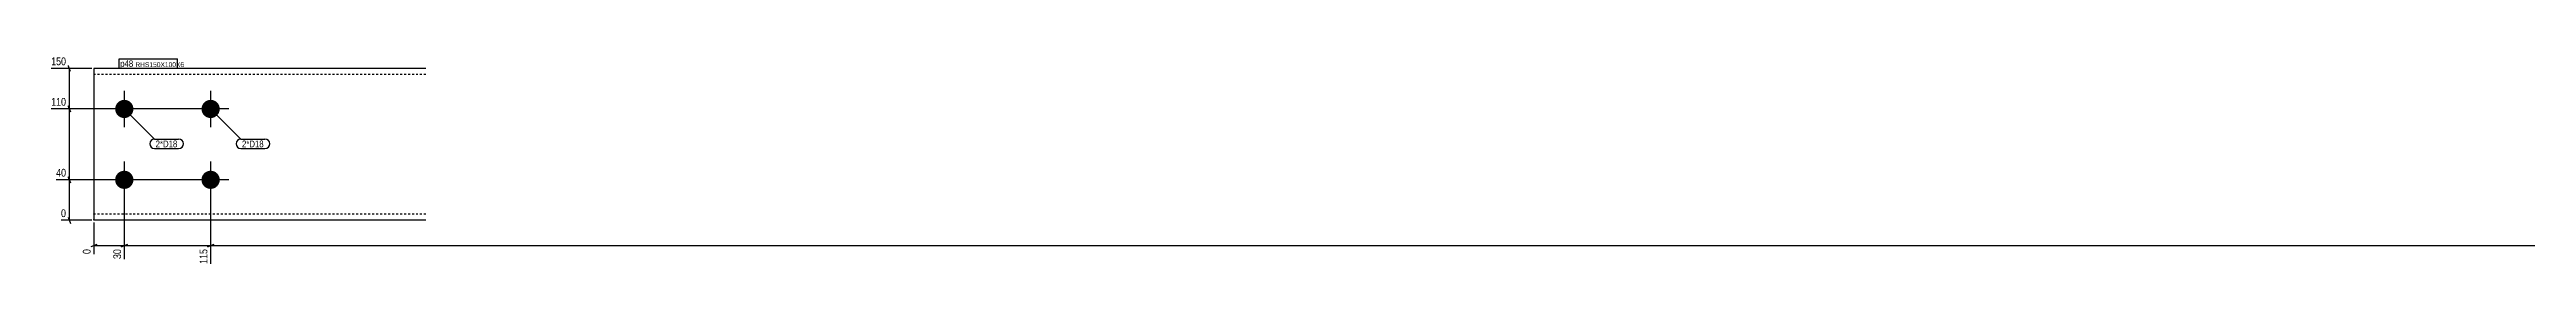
# Model space of a CAD drawing. Header units: millimetres. Extents: x 4 to 15352, y 4 to 217.
# Drawn here: x 4 to 2443, y 9 to 217 of the extents above; entities that cross this region are included whole.
import ezdxf

# ---------------------------------------------------------------- set-up
doc = ezdxf.new("R2010")
doc.units = ezdxf.units.MM
doc.linetypes.add('DXK_LINE_DOT2', pattern=[3.9198, 1.9599, -1.9599])
for name, color, linetype in [('MÅLSÆTNING', 7, 'Continuous'), ('STÅL', 7, 'Continuous'), ('TEKST', 7, 'Continuous')]:
    doc.layers.add(name, color=color, linetype=linetype)
doc.styles.add('Arial Narrow', font='ARIALN.TTF', dxfattribs={"height": 0.2})

msp = doc.modelspace()

# ---------------------------------------------------------------- hatches: boundary and pattern name
at = {"layer": 'STÅL', "linetype": 'Continuous'}
for points in [[(78, 154.9, -1), (78, 172.9, -1)], [(163, 154.9, -1), (163, 172.9, -1)], [(78, 84.9, -1), (78, 102.9, -1)], [(163, 84.9, -1), (163, 102.9, -1)]]:
    msp.add_hatch(color=3, dxfattribs=at).paths.add_polyline_path(points)

# ---------------------------------------------------------------- linework, layer by layer
at = {"layer": 'MÅLSÆTNING', "color": 7, "linetype": 'Continuous'}
for p, q in [((46, 203.9), (6, 203.9)), ((25.2, 200.9), (22.8, 206.9)), ((24, 163.9), (24, 203.9)), ((161, 163.9), (6, 163.9)), ((161, 163.9), (6, 163.9)), ((22.8, 166.9), (25.2, 160.9)), ((25.2, 160.9), (22.8, 166.9)), ((24, 93.9), (24, 163.9)), ((161, 93.9), (10.9, 93.9)), ((161, 93.9), (10.9, 93.9)), ((22.8, 96.9), (25.2, 90.9)), ((25.2, 90.9), (22.8, 96.9)), ((24, 53.9), (24, 93.9)), ((78, 91.9), (78, 15.7)), ((78, 91.9), (78, 15.7)), ((163, 91.9), (163, 10.9)), ((163, 91.9), (163, 10.9)), ((46.1, 53.9), (15.7, 53.9)), ((22.8, 56.9), (25.2, 50.9)), ((48, 51.9), (48, 20.6)), ((51, 30.1), (45, 27.7)), ((48, 28.9), (78, 28.9)), ((81, 30.1), (75, 27.7)), ((75, 27.7), (81, 30.1)), ((78, 28.9), (163, 28.9)), ((166, 30.1), (160, 27.7)), ((160, 27.7), (166, 30.1)), ((163, 28.9), (4723, 28.9))]:
    msp.add_line(p, q, dxfattribs=at)
at = {"layer": 'STÅL', "color": 2, "linetype": 'Continuous'}
for p, q in [((375, 203.9), (48, 203.9)), ((48, 203.9), (48.1, 54.8)), ((48.1, 53.9), (48.1, 54.8)), ((375, 53.9), (48.1, 53.9))]:
    msp.add_line(p, q, dxfattribs=at)
at = {"layer": 'STÅL', "color": 7, "linetype": 'DXK_LINE_DOT2'}
for p, q in [((375, 197.9), (48, 197.9)), ((48.1, 59.9), (48.1, 60.4)), ((375, 59.9), (48.1, 59.9))]:
    msp.add_line(p, q, dxfattribs=at)
at = {"layer": 'STÅL', "color": 3, "linetype": 'Continuous'}
for p, q in [((78, 181.9), (78, 145.9)), ((163, 181.9), (163, 145.9)), ((96, 163.9), (60, 163.9)), ((181, 163.9), (145, 163.9)), ((78, 111.9), (78, 75.9)), ((163, 111.9), (163, 75.9)), ((96, 93.9), (60, 93.9)), ((181, 93.9), (145, 93.9))]:
    msp.add_line(p, q, dxfattribs=at)

# ---------------------------------------------------------------- wipeouts: each hides what was drawn before it
at = {"color": 0}
for points in [[(130.3, 126), (130.3, 133), (108.9, 133), (108.9, 126)], [(215.3, 126), (215.3, 133), (193.9, 133), (193.9, 126)]]:
    msp.add_wipeout(points, dxfattribs=at).dxf.layer = 'TEKST'

# ---------------------------------------------------------------- next in the draw order: wipeouts: each hides what was drawn before it
at = {"color": 0, "linetype": 'Continuous'}
for points in [[(22.2, 205.5), (22.2, 216.7), (4.4, 216.7), (4.4, 205.5)], [(22.2, 165.5), (22.2, 176.7), (4.4, 176.7), (4.4, 165.5)], [(22.2, 95.5), (22.2, 106.7), (9.3, 106.7), (9.3, 95.5)], [(22.2, 55.5), (22.2, 66.7), (14.1, 66.7), (14.1, 55.5)], [(46.4, 27.1), (35.2, 27.1), (35.2, 19), (46.4, 19)], [(76.4, 27.1), (65.2, 27.1), (65.2, 14.1), (76.4, 14.1)], [(161.4, 27.1), (150.2, 27.1), (150.2, 9.3), (161.4, 9.3)]]:
    msp.add_wipeout(points, dxfattribs=at).dxf.layer = 'MÅLSÆTNING'
at = {"color": 0}
for points in [[(86.8, 205.3), (86.8, 212.3), (74, 212.3), (74, 205.3)], [(130.3, 126), (130.3, 133), (108.9, 133), (108.9, 126)], [(215.3, 126), (215.3, 133), (193.9, 133), (193.9, 126)]]:
    msp.add_wipeout(points, dxfattribs=at).dxf.layer = 'TEKST'

# ---------------------------------------------------------------- next in the draw order: linework, layer by layer
at = {"layer": 'TEKST', "color": 7, "linetype": 'Continuous'}
for p, q in [((78, 163.9), (107.7, 134.2)), ((163, 163.9), (192.7, 134.2)), ((107.7, 134.2), (131.5, 134.2)), ((107.7, 124.8), (131.5, 124.8)), ((192.7, 134.2), (216.5, 134.2)), ((192.7, 124.8), (216.5, 124.8))]:
    msp.add_line(p, q, dxfattribs=at)
for centre, start, end in [((107.7, 129.5), 90, 270), ((131.5, 129.5), 270, 90), ((192.7, 129.5), 90, 270), ((216.5, 129.5), 270, 90)]:
    msp.add_arc(centre, 4.7, start, end, dxfattribs=at)

# ---------------------------------------------------------------- next in the draw order: texts
at = {"layer": 'MÅLSÆTNING', "color": 3, "linetype": 'Continuous', "style": 'Arial Narrow'}
for s, p in [('150', (6, 207.1)), ('110', (6, 167.1)), ('40', (10.9, 97.1)), ('0', (15.7, 57.1))]:
    msp.add_text(s, height=7.64, dxfattribs=at).set_placement(p)
for s, p in [('0', (44.8, 20.6)), ('30', (74.8, 15.7)), ('115', (159.8, 10.9))]:
    msp.add_text(s, height=7.64, rotation=90.0002, dxfattribs=at).set_placement(p)
at = {"layer": 'TEKST', "color": 3, "style": 'Arial Narrow'}
for p in [(108.9, 126), (193.9, 126)]:
    msp.add_text('2*D18', height=6.68, dxfattribs=at).set_placement(p)

# ---------------------------------------------------------------- next in the draw order: wipeouts: each hides what was drawn before it
at = {"color": 0}
msp.add_wipeout([(86.8, 205.3), (86.8, 212.3), (74, 212.3), (74, 205.3)], dxfattribs=at).dxf.layer = 'TEKST'

# ---------------------------------------------------------------- next in the draw order: linework, layer by layer
at = {"layer": 'TEKST', "color": 7, "linetype": 'Continuous'}
msp.add_line((72.8, 204.1), (72.8, 213.5), dxfattribs=at)

# ---------------------------------------------------------------- next in the draw order: wipeouts: each hides what was drawn before it
at = {"color": 0}
msp.add_wipeout([(129.1, 205.3), (129.1, 210.3), (88.9, 210.3), (88.9, 205.3)], dxfattribs=at).dxf.layer = 'TEKST'

# ---------------------------------------------------------------- next in the draw order: wipeouts: each hides what was drawn before it
msp.add_wipeout([(129.1, 205.3), (129.1, 210.3), (88.9, 210.3), (88.9, 205.3)], dxfattribs=at).dxf.layer = 'TEKST'

# ---------------------------------------------------------------- next in the draw order: linework, layer by layer
at = {"layer": 'TEKST', "color": 7, "linetype": 'Continuous'}
for p, q in [((72.8, 213.5), (130.3, 213.5)), ((72.8, 204.1), (130.3, 204.1)), ((130.3, 204.1), (130.3, 213.5))]:
    msp.add_line(p, q, dxfattribs=at)

# ---------------------------------------------------------------- next in the draw order: texts
at = {"layer": 'TEKST', "color": 3, "style": 'Arial Narrow'}
for s, height, p in [('p48', 6.68, (74, 205.3)), ('RHS150X100X6', 4.772, (88.9, 205.3))]:
    msp.add_text(s, height=height, dxfattribs=at).set_placement(p)

doc.saveas('drawing.dxf')
